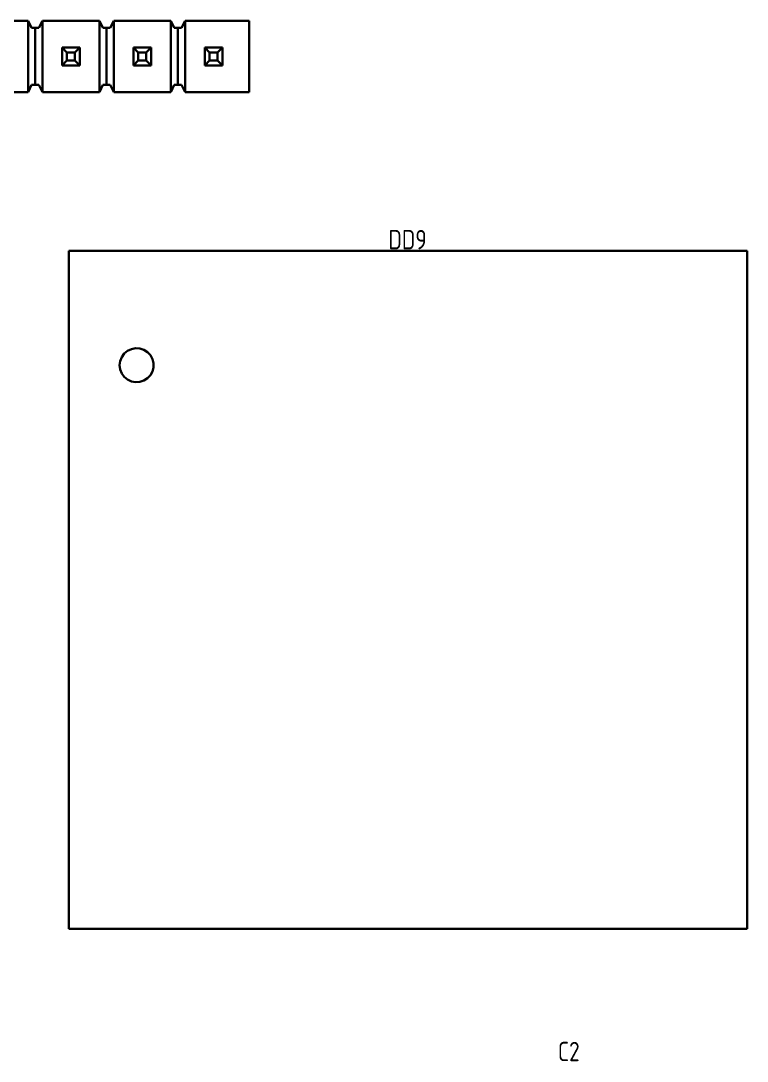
# Model space of a CAD drawing. Extents: x 346 to 4955, y 45 to 639.
# Drawn here: x 3429.8 to 3481.5, y 281.2 to 355.3 of the extents above; entities that cross this region are included whole.
import ezdxf

# ---------------------------------------------------------------- set-up
doc = ezdxf.new("R2010")
doc.units = 0
doc.header["$MEASUREMENT"] = 0
doc.layers.get('0').update_dxf_attribs({"linetype": 'CONTINUOUS'})
doc.styles.add('GOST type A0', font='gost.TTF', dxfattribs={"oblique": 15, "height": 3.5})

msp = doc.modelspace()

# ---------------------------------------------------------------- linework, layer by layer
at = {"color": 7, "lineweight": 30}
for p, q in [((3430.324, 355.33), (3426.26, 355.33)), ((3430.324, 355.33), (3426.26, 355.33)), ((3430.324, 355.33), (3426.26, 355.33)), ((3430.324, 355.33), (3426.26, 355.33)), ((3430.572, 354.822), (3430.324, 355.33)), ((3430.324, 355.33), (3430.324, 350.25)), ((3430.572, 354.822), (3430.324, 355.33)), ((3430.572, 354.822), (3430.324, 355.33)), ((3430.324, 355.33), (3430.324, 350.25)), ((3430.572, 354.822), (3430.324, 355.33)), ((3431.34, 355.33), (3431.092, 354.822)), ((3431.34, 355.33), (3431.092, 354.822)), ((3431.34, 355.33), (3431.092, 354.822)), ((3431.34, 355.33), (3431.092, 354.822)), ((3435.404, 355.33), (3431.34, 355.33)), ((3435.404, 355.33), (3431.34, 355.33)), ((3431.34, 355.33), (3431.34, 350.25)), ((3435.404, 355.33), (3431.34, 355.33)), ((3435.404, 355.33), (3431.34, 355.33)), ((3431.34, 355.33), (3431.34, 350.25)), ((3435.652, 354.822), (3435.404, 355.33)), ((3435.404, 350.25), (3435.404, 355.33)), ((3435.652, 354.822), (3435.404, 355.33)), ((3435.652, 354.822), (3435.404, 355.33)), ((3435.404, 350.25), (3435.404, 355.33)), ((3435.652, 354.822), (3435.404, 355.33)), ((3436.42, 355.33), (3436.172, 354.822)), ((3436.42, 355.33), (3436.172, 354.822)), ((3436.42, 355.33), (3436.172, 354.822)), ((3436.42, 355.33), (3436.172, 354.822)), ((3440.484, 355.33), (3436.42, 355.33)), ((3440.484, 355.33), (3436.42, 355.33)), ((3436.42, 350.25), (3436.42, 355.33)), ((3440.484, 355.33), (3436.42, 355.33)), ((3440.484, 355.33), (3436.42, 355.33)), ((3436.42, 350.25), (3436.42, 355.33)), ((3440.732, 354.822), (3440.484, 355.33)), ((3440.484, 350.25), (3440.484, 355.33)), ((3440.732, 354.822), (3440.484, 355.33)), ((3440.732, 354.822), (3440.484, 355.33)), ((3440.484, 350.25), (3440.484, 355.33)), ((3440.732, 354.822), (3440.484, 355.33)), ((3441.5, 355.33), (3441.252, 354.822)), ((3441.5, 355.33), (3441.252, 354.822)), ((3441.5, 355.33), (3441.252, 354.822)), ((3441.5, 355.33), (3441.252, 354.822)), ((3446.072, 355.33), (3441.5, 355.33)), ((3446.072, 355.33), (3441.5, 355.33)), ((3441.5, 350.25), (3441.5, 355.33)), ((3446.072, 355.33), (3441.5, 355.33)), ((3446.072, 355.33), (3441.5, 355.33)), ((3441.5, 350.25), (3441.5, 355.33)), ((3446.072, 350.25), (3446.072, 355.33)), ((3446.072, 350.25), (3446.072, 355.33)), ((3446.072, 350.25), (3446.072, 355.33)), ((3446.072, 350.25), (3446.072, 355.33)), ((3431.092, 354.822), (3430.572, 354.822)), ((3430.832, 354.822), (3430.572, 354.822)), ((3431.092, 354.822), (3430.572, 354.822)), ((3430.832, 354.822), (3430.572, 354.822)), ((3430.832, 354.822), (3430.832, 350.758)), ((3431.092, 354.822), (3430.832, 354.822)), ((3430.832, 354.822), (3430.832, 350.758)), ((3431.092, 354.822), (3430.832, 354.822)), ((3436.172, 354.822), (3435.652, 354.822)), ((3435.912, 354.822), (3435.652, 354.822)), ((3436.172, 354.822), (3435.652, 354.822)), ((3435.912, 354.822), (3435.652, 354.822)), ((3435.912, 350.758), (3435.912, 354.822)), ((3436.172, 354.822), (3435.912, 354.822)), ((3435.912, 350.758), (3435.912, 354.822)), ((3436.172, 354.822), (3435.912, 354.822)), ((3441.252, 354.822), (3440.732, 354.822)), ((3440.992, 354.822), (3440.732, 354.822)), ((3441.252, 354.822), (3440.732, 354.822)), ((3440.992, 354.822), (3440.732, 354.822)), ((3440.992, 350.758), (3440.992, 354.822)), ((3441.252, 354.822), (3440.992, 354.822)), ((3440.992, 350.758), (3440.992, 354.822)), ((3441.252, 354.822), (3440.992, 354.822)), ((3434.006, 353.424), (3432.736, 353.424)), ((3433.088, 353.072), (3432.736, 353.424)), ((3432.736, 352.154), (3432.736, 353.424)), ((3434.006, 353.424), (3432.736, 353.424)), ((3433.088, 353.072), (3432.736, 353.424)), ((3432.736, 352.154), (3432.736, 353.424)), ((3433.654, 353.072), (3433.088, 353.072)), ((3433.088, 352.506), (3433.088, 353.072)), ((3433.654, 353.072), (3433.088, 353.072)), ((3433.088, 352.506), (3433.088, 353.072)), ((3434.006, 353.424), (3433.654, 353.072)), ((3434.006, 353.424), (3433.654, 353.072)), ((3433.654, 353.072), (3433.654, 352.506)), ((3433.654, 353.072), (3433.654, 352.506)), ((3434.006, 352.154), (3434.006, 353.424)), ((3434.006, 352.154), (3434.006, 353.424)), ((3439.086, 353.424), (3437.816, 353.424)), ((3438.168, 353.072), (3437.816, 353.424)), ((3437.816, 352.154), (3437.816, 353.424)), ((3439.086, 353.424), (3437.816, 353.424)), ((3438.168, 353.072), (3437.816, 353.424)), ((3437.816, 352.154), (3437.816, 353.424)), ((3438.734, 353.072), (3438.168, 353.072)), ((3438.168, 352.506), (3438.168, 353.072)), ((3438.734, 353.072), (3438.168, 353.072)), ((3438.168, 352.506), (3438.168, 353.072)), ((3439.086, 353.424), (3438.734, 353.072)), ((3439.086, 353.424), (3438.734, 353.072)), ((3438.734, 353.072), (3438.734, 352.506)), ((3438.734, 353.072), (3438.734, 352.506)), ((3439.086, 352.154), (3439.086, 353.424)), ((3439.086, 352.154), (3439.086, 353.424)), ((3444.166, 353.424), (3442.896, 353.424)), ((3443.248, 353.072), (3442.896, 353.424)), ((3442.896, 352.154), (3442.896, 353.424)), ((3444.166, 353.424), (3442.896, 353.424)), ((3443.248, 353.072), (3442.896, 353.424)), ((3442.896, 352.154), (3442.896, 353.424)), ((3443.814, 353.072), (3443.248, 353.072)), ((3443.248, 352.506), (3443.248, 353.072)), ((3443.814, 353.072), (3443.248, 353.072)), ((3443.248, 352.506), (3443.248, 353.072)), ((3444.166, 353.424), (3443.814, 353.072)), ((3444.166, 353.424), (3443.814, 353.072)), ((3443.814, 352.506), (3443.814, 353.072)), ((3443.814, 352.506), (3443.814, 353.072)), ((3444.166, 352.154), (3444.166, 353.424)), ((3444.166, 352.154), (3444.166, 353.424)), ((3433.088, 352.506), (3432.736, 352.154)), ((3433.088, 352.506), (3432.736, 352.154)), ((3434.006, 352.154), (3432.736, 352.154)), ((3434.006, 352.154), (3432.736, 352.154)), ((3433.654, 352.506), (3433.088, 352.506)), ((3433.654, 352.506), (3433.088, 352.506)), ((3434.006, 352.154), (3433.654, 352.506)), ((3434.006, 352.154), (3433.654, 352.506)), ((3438.168, 352.506), (3437.816, 352.154)), ((3438.168, 352.506), (3437.816, 352.154)), ((3439.086, 352.154), (3437.816, 352.154)), ((3439.086, 352.154), (3437.816, 352.154)), ((3438.734, 352.506), (3438.168, 352.506)), ((3438.734, 352.506), (3438.168, 352.506)), ((3439.086, 352.154), (3438.734, 352.506)), ((3439.086, 352.154), (3438.734, 352.506)), ((3443.248, 352.506), (3442.896, 352.154)), ((3443.248, 352.506), (3442.896, 352.154)), ((3444.166, 352.154), (3442.896, 352.154)), ((3444.166, 352.154), (3442.896, 352.154)), ((3443.814, 352.506), (3443.248, 352.506)), ((3443.814, 352.506), (3443.248, 352.506)), ((3444.166, 352.154), (3443.814, 352.506)), ((3444.166, 352.154), (3443.814, 352.506)), ((3430.324, 350.25), (3430.572, 350.758)), ((3430.572, 350.758), (3430.324, 350.25)), ((3430.324, 350.25), (3430.572, 350.758)), ((3430.572, 350.758), (3430.324, 350.25)), ((3430.572, 350.758), (3431.092, 350.758)), ((3430.832, 350.758), (3430.572, 350.758)), ((3430.572, 350.758), (3431.092, 350.758)), ((3430.832, 350.758), (3430.572, 350.758)), ((3431.092, 350.758), (3430.832, 350.758)), ((3431.092, 350.758), (3430.832, 350.758)), ((3431.092, 350.758), (3431.34, 350.25)), ((3431.34, 350.25), (3431.092, 350.758)), ((3431.092, 350.758), (3431.34, 350.25)), ((3431.34, 350.25), (3431.092, 350.758)), ((3435.404, 350.25), (3435.652, 350.758)), ((3435.652, 350.758), (3435.404, 350.25)), ((3435.404, 350.25), (3435.652, 350.758)), ((3435.652, 350.758), (3435.404, 350.25)), ((3435.652, 350.758), (3436.172, 350.758)), ((3435.912, 350.758), (3435.652, 350.758)), ((3435.652, 350.758), (3436.172, 350.758)), ((3435.912, 350.758), (3435.652, 350.758)), ((3436.172, 350.758), (3435.912, 350.758)), ((3436.172, 350.758), (3435.912, 350.758)), ((3436.172, 350.758), (3436.42, 350.25)), ((3436.42, 350.25), (3436.172, 350.758)), ((3436.172, 350.758), (3436.42, 350.25)), ((3436.42, 350.25), (3436.172, 350.758)), ((3440.484, 350.25), (3440.732, 350.758)), ((3440.732, 350.758), (3440.484, 350.25)), ((3440.484, 350.25), (3440.732, 350.758)), ((3440.732, 350.758), (3440.484, 350.25)), ((3440.732, 350.758), (3441.252, 350.758)), ((3440.992, 350.758), (3440.732, 350.758)), ((3440.732, 350.758), (3441.252, 350.758)), ((3440.992, 350.758), (3440.732, 350.758)), ((3441.252, 350.758), (3440.992, 350.758)), ((3441.252, 350.758), (3440.992, 350.758)), ((3441.252, 350.758), (3441.5, 350.25)), ((3441.5, 350.25), (3441.252, 350.758)), ((3441.252, 350.758), (3441.5, 350.25)), ((3441.5, 350.25), (3441.252, 350.758)), ((3426.26, 350.25), (3430.324, 350.25)), ((3430.324, 350.25), (3426.26, 350.25)), ((3426.26, 350.25), (3430.324, 350.25)), ((3430.324, 350.25), (3426.26, 350.25)), ((3431.34, 350.25), (3435.404, 350.25)), ((3435.404, 350.25), (3431.34, 350.25)), ((3431.34, 350.25), (3435.404, 350.25)), ((3435.404, 350.25), (3431.34, 350.25)), ((3436.42, 350.25), (3440.484, 350.25)), ((3440.484, 350.25), (3436.42, 350.25)), ((3436.42, 350.25), (3440.484, 350.25)), ((3440.484, 350.25), (3436.42, 350.25)), ((3441.5, 350.25), (3446.072, 350.25)), ((3446.072, 350.25), (3441.5, 350.25)), ((3441.5, 350.25), (3446.072, 350.25)), ((3446.072, 350.25), (3441.5, 350.25)), ((3481.528, 338.946), (3433.216, 338.946)), ((3433.216, 338.946), (3433.216, 290.634)), ((3433.216, 338.946), (3433.216, 290.634)), ((3433.216, 338.946), (3481.528, 338.946)), ((3481.528, 338.946), (3433.216, 338.946)), ((3433.216, 338.946), (3433.216, 290.634)), ((3433.216, 338.946), (3433.216, 290.634)), ((3433.216, 338.946), (3481.528, 338.946)), ((3481.528, 290.634), (3481.528, 338.946)), ((3481.528, 338.946), (3481.528, 290.634)), ((3481.528, 290.634), (3481.528, 338.946)), ((3481.528, 338.946), (3481.528, 290.634)), ((3436.878, 331.09), (3436.99, 331.372)), ((3436.878, 331.09), (3436.99, 331.372)), ((3436.99, 331.372), (3437.168, 331.616)), ((3436.99, 331.372), (3437.168, 331.616)), ((3437.168, 331.616), (3437.402, 331.81)), ((3437.168, 331.616), (3437.402, 331.81)), ((3437.402, 331.81), (3437.674, 331.938)), ((3437.402, 331.81), (3437.674, 331.938)), ((3437.674, 331.938), (3437.972, 331.996)), ((3437.674, 331.938), (3437.972, 331.996)), ((3437.972, 331.996), (3438.274, 331.976)), ((3437.972, 331.996), (3438.274, 331.976)), ((3438.274, 331.976), (3438.562, 331.882)), ((3438.274, 331.976), (3438.562, 331.882)), ((3438.562, 331.882), (3438.818, 331.72)), ((3438.562, 331.882), (3438.818, 331.72)), ((3438.818, 331.72), (3439.026, 331.5)), ((3438.818, 331.72), (3439.026, 331.5)), ((3439.026, 331.5), (3439.172, 331.234)), ((3439.026, 331.5), (3439.172, 331.234)), ((3436.84, 330.79), (3436.878, 331.09)), ((3436.84, 330.79), (3436.878, 331.09)), ((3436.84, 330.79), (3436.878, 330.49)), ((3436.84, 330.79), (3436.878, 330.49)), ((3439.172, 331.234), (3439.246, 330.942)), ((3439.172, 331.234), (3439.246, 330.942)), ((3439.172, 330.346), (3439.246, 330.638)), ((3439.172, 330.346), (3439.246, 330.638)), ((3439.246, 330.942), (3439.246, 330.638)), ((3439.246, 330.942), (3439.246, 330.638)), ((3436.878, 330.49), (3436.99, 330.208)), ((3436.878, 330.49), (3436.99, 330.208)), ((3436.99, 330.208), (3437.168, 329.964)), ((3436.99, 330.208), (3437.168, 329.964)), ((3437.168, 329.964), (3437.402, 329.77)), ((3437.168, 329.964), (3437.402, 329.77)), ((3438.562, 329.698), (3438.818, 329.86)), ((3438.562, 329.698), (3438.818, 329.86)), ((3438.818, 329.86), (3439.026, 330.08)), ((3438.818, 329.86), (3439.026, 330.08)), ((3439.026, 330.08), (3439.172, 330.346)), ((3439.026, 330.08), (3439.172, 330.346)), ((3437.402, 329.77), (3437.674, 329.642)), ((3437.402, 329.77), (3437.674, 329.642)), ((3437.674, 329.642), (3437.972, 329.584)), ((3437.674, 329.642), (3437.972, 329.584)), ((3437.972, 329.584), (3438.274, 329.604)), ((3437.972, 329.584), (3438.274, 329.604)), ((3438.274, 329.604), (3438.562, 329.698)), ((3438.274, 329.604), (3438.562, 329.698)), ((3433.216, 290.634), (3481.528, 290.634)), ((3433.216, 290.634), (3481.528, 290.634)), ((3433.216, 290.634), (3481.528, 290.634)), ((3433.216, 290.634), (3481.528, 290.634))]:
    msp.add_line(p, q, dxfattribs=at)

# ---------------------------------------------------------------- texts
at = {"color": 7, "lineweight": 30, "style": 'GOST type A0'}
for s, p in [('DD9', (3455.978, 339.05)), ('C2', (3468.044, 281.206))]:
    msp.add_text(s, height=1.3796, dxfattribs=at).set_placement(p)

doc.saveas('drawing.dxf')
